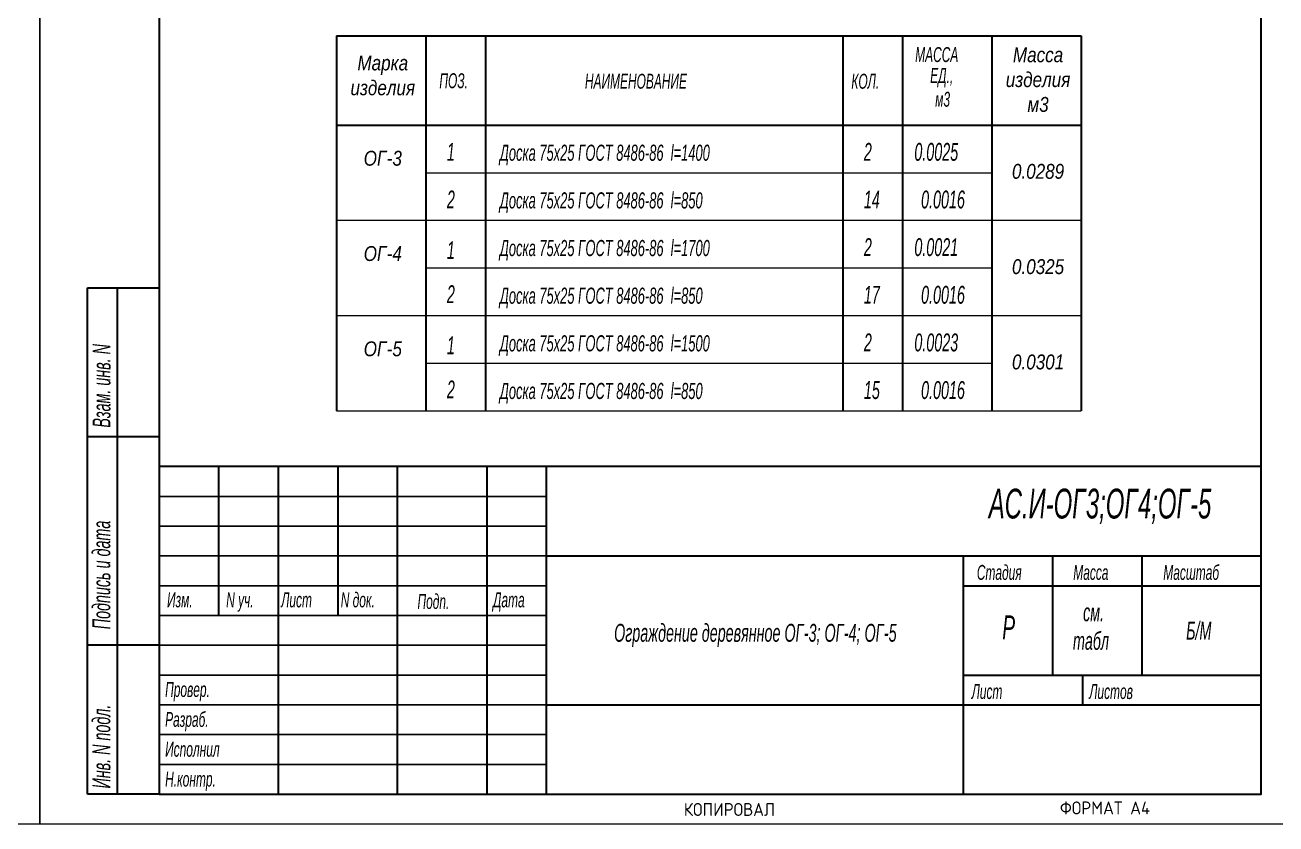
# Model space of a CAD drawing. Header units: millimetres. Extents: x 1582001 to 3303937, y 226471 to 491235.
# Drawn here: x 1770632 to 1791632, y 226471 to 239887 of the extents above; entities that cross this region are included whole.
import ezdxf

# ---------------------------------------------------------------- set-up
doc = ezdxf.new("R2010")
doc.units = ezdxf.units.MM
doc.layers.add('format', color=7, linetype='Continuous')
doc.layers.add('Формуляр', color=138, linetype='Continuous')
for name, color, linetype, lineweight in [('таблица', 7, 'Continuous', 30), ('Текст', 202, 'Continuous', 15), ('Текст-пояснений', 135, 'Continuous', 15)]:
    doc.layers.add(name, color=color, linetype=linetype, lineweight=lineweight)
doc.styles.add('C', font='complex', dxfattribs={"width": 0.9})
doc.styles.add('STYLE1', font='ARIALNI.TTF', dxfattribs={"height": 300})

msp = doc.modelspace()

# ---------------------------------------------------------------- linework, layer by layer
at = {"layer": 'format', "lineweight": 30}
for p, q in [((1771682.4, 226971.3), (1771682.4, 235471.3)), ((1771682.4, 235471.3), (1772882.4, 235471.3)), ((1772182.4, 226971.3), (1772182.4, 235471.3)), ((1772882.4, 232971.3), (1771682.4, 232971.3)), ((1791382.4, 232471.3), (1772882.4, 232471.3)), ((1772882.4, 232471.3), (1772882.4, 226971.3)), ((1773882.4, 232471.3), (1773882.4, 229971.3)), ((1774882.4, 232471.3), (1774882.4, 226971.3)), ((1775882.4, 232471.3), (1775882.4, 229971.3)), ((1776882.4, 232471.3), (1776882.4, 226971.3)), ((1778382.4, 232471.3), (1778382.4, 226971.3)), ((1779382.4, 232471.3), (1779382.4, 226971.3)), ((1779382.4, 230971.3), (1791382.4, 230971.3)), ((1786382.4, 230971.3), (1786382.4, 226971.3)), ((1787882.4, 230971.3), (1787882.4, 228971.3)), ((1789382.4, 230971.3), (1789382.4, 228971.3)), ((1786382.4, 230471.3), (1791382.4, 230471.3)), ((1772882.4, 229471.3), (1771682.4, 229471.3)), ((1786382.4, 228971.3), (1791382.4, 228971.3)), ((1788382.4, 228971.3), (1788382.4, 228471.3)), ((1779382.4, 228471.3), (1791382.4, 228471.3)), ((1772882.4, 226971.3), (1771682.4, 226971.3))]:
    msp.add_line(p, q, dxfattribs=at)
at = {"layer": 'format'}
for p, q in [((1772882.4, 231971.3), (1779382.4, 231971.3)), ((1772882.4, 231471.3), (1779382.4, 231471.3)), ((1772882.4, 230971.3), (1779382.4, 230971.3)), ((1772882.4, 230471.3), (1779382.4, 230471.3)), ((1772882.4, 229971.3), (1779382.4, 229971.3)), ((1772882.4, 229471.3), (1779382.4, 229471.3)), ((1772882.4, 228971.3), (1779382.4, 228971.3)), ((1772882.4, 228471.3), (1779382.4, 228471.3)), ((1772882.4, 227971.3), (1779382.4, 227971.3)), ((1772882.4, 227471.3), (1779382.4, 227471.3))]:
    msp.add_line(p, q, dxfattribs=at)
at = {"layer": 'format', "linetype": 'Continuous', "lineweight": 30}
msp.add_lwpolyline([(1772882.4, 226971.3), (1791382.4, 226971.3), (1791382.4, 255671.3), (1772882.4, 255671.3)], close=True, dxfattribs=at)
at = {"layer": 'таблица', "ltscale": 500}
for p, q in [((1775863, 239707.4), (1788363, 239707.4)), ((1775863, 239707.4), (1775863, 233407.4)), ((1777363, 239707.4), (1777363, 233407.4)), ((1778363, 239707.4), (1778363, 233407.4)), ((1784363, 239707.4), (1784363, 233407.4)), ((1785363, 239707.4), (1785363, 233407.4)), ((1786863, 239707.4), (1786863, 235007.4)), ((1786863, 239707.4), (1786863, 233407.4)), ((1788363, 239707.4), (1788363, 233407.4)), ((1775863, 238207.4), (1788363, 238207.4))]:
    msp.add_line(p, q, dxfattribs=at)
at = {"layer": 'таблица', "lineweight": 18, "ltscale": 500}
for p, q in [((1777363, 237407.4), (1786863, 237407.4)), ((1775863, 236607.4), (1788363, 236607.4)), ((1777363, 235807.4), (1786863, 235807.4)), ((1775863, 235007.4), (1788363, 235007.4)), ((1775863, 235007.4), (1788363, 235007.4)), ((1777363, 234207.4), (1786863, 234207.4)), ((1775863, 233407.4), (1788363, 233407.4))]:
    msp.add_line(p, q, dxfattribs=at)
at = {"layer": 'Текст-пояснений', "color": 0, "linetype": 'ByBlock'}
for points in [[(1749882.4, 226471.3), (1770882.4, 226471.3), (1770882.4, 256171.3), (1749882.4, 256171.3)], [(1770882.4, 226471.3), (1791882.4, 226471.3), (1791882.4, 256171.3), (1770882.4, 256171.3)]]:
    msp.add_lwpolyline(points, close=True, dxfattribs=at)

# ---------------------------------------------------------------- texts
at = {"layer": 'format', "color": 7, "style": 'C', "width": 0.9}
for s, p in [('КОПИРОВАЛ', (1781691.6, 226606.7)), ('ФОРМАТ A4', (1788005.5, 226633))]:
    msp.add_text(s, height=216, dxfattribs=at).set_placement(p)
at = {"layer": 'Текст', "style": 'STYLE1', "width": 0.7}
for s, height, p in [('МАССА', 250, (1785576.2, 239265.7)), ('ПОЗ.', 250, (1777588.2, 238826.5)), ('НАИМЕНОВАНИЕ', 250, (1780031.7, 238818.1)), ('КОЛ.', 250, (1784504.3, 238818.1)), ('ЕД.,', 250, (1785827.9, 238915.7)), ('м3', 250, (1785911.7, 238515.7)), ('1', 300, (1777714.5, 237607.4)), ('Доска 75х25 ГОСТ 8486-86  l=1400', 270, (1778602.5, 237607.4)), ('2', 300, (1784714.5, 237607.4)), ('0.0025', 300, (1785561.6, 237607.4)), ('2', 300, (1777714.5, 236807.4)), ('Доска 75х25 ГОСТ 8486-86  l=850', 270, (1778602.5, 236807.4)), ('14', 300, (1784714.5, 236807.4)), ('0.0016', 300, (1785674.6, 236807.4)), ('1', 300, (1777714.5, 235957.4)), ('Доска 75х25 ГОСТ 8486-86  l=1700', 270, (1778602.5, 236007.4)), ('2', 300, (1784714.5, 236007.4)), ('0.0021', 300, (1785561.6, 236007.4)), ('2', 300, (1777714.5, 235217.4)), ('Доска 75х25 ГОСТ 8486-86  l=850', 270, (1778602.5, 235207.4)), ('17', 300, (1784714.5, 235207.4)), ('0.0016', 300, (1785674.6, 235207.4)), ('1', 300, (1777714.5, 234357.4)), ('Доска 75х25 ГОСТ 8486-86  l=1500', 270, (1778602.5, 234407.4)), ('2', 300, (1784714.5, 234407.4)), ('0.0023', 300, (1785561.6, 234407.4)), ('2', 300, (1777714.5, 233617.4)), ('Доска 75х25 ГОСТ 8486-86  l=850', 270, (1778602.5, 233607.4)), ('15', 300, (1784714.5, 233607.4)), ('0.0016', 300, (1785674.6, 233607.4))]:
    msp.add_text(s, height=height, dxfattribs=at).set_placement(p)
at = {"layer": 'Текст', "char_height": 250, "width": 1169.249, "attachment_point": 2, "style": 'STYLE1'}
for s, insert in [('Масса\\Pизделия\\Pм3', (1787638.3, 239511.9)), ('Марка\\Pизделия', (1776638.3, 239374.9)), ('ОГ-3', (1776638.3, 237774.9)), ('0.0289', (1787638.3, 237554.9)), ('ОГ-4', (1776638.3, 236174.9)), ('0.0325', (1787638.3, 235954.9)), ('ОГ-5', (1776638.3, 234574.9)), ('0.0301', (1787638.3, 234354.9))]:
    msp.add_mtext(s, dxfattribs=dict(at, insert=insert))
at = {"layer": 'Формуляр', "linetype": 'Continuous', "style": 'STYLE1', "width": 0.7}
for s, p in [('Взам. инв. N', (1772066.3, 233126.7)), ('Подпись и дата', (1772063.5, 229741.1)), ('Инв. N подл.', (1772063.5, 227067.7))]:
    msp.add_text(s, height=300, rotation=90, dxfattribs=at).set_placement(p)
at = {"layer": 'Формуляр', "style": 'STYLE1', "width": 0.7}
for s, height, p in [('АС.И-ОГ3;ОГ4;ОГ-5', 500, (1786811.1, 231601.2)), ('Стадия', 250, (1786610.7, 230570.5)), ('Масса', 250, (1788229.6, 230570.5)), ('Масштаб', 250, (1789740.7, 230570.5)), ('N док.', 250, (1775932.5, 230109.3)), ('Изм.', 250, (1773016.5, 230109.3)), ('N уч.', 250, (1774009.5, 230109.3)), ('Лист', 250, (1774933, 230109.3)), ('Подп.', 250, (1777220.9, 230082.4)), ('Дата', 250, (1778489, 230109.3)), ('Р', 400, (1787038.4, 229573.1)), ('см.', 300, (1788394.2, 229875.5)), ('Ограждение деревянное ОГ-3; ОГ-4; ОГ-5', 300, (1780521.2, 229531.6)), ('Б/М', 300, (1790124.5, 229566.7)), ('табл', 300, (1788224.2, 229396.8)), ('Провер.', 250, (1772984.7, 228604.4)), ('Лист', 250, (1786523.6, 228570.5)), ('Листов', 250, (1788498.2, 228570.5)), ('Разраб.', 250, (1772984.7, 228102.7)), ('Исполнил', 250, (1772984.7, 227601.1)), ('Н.контр.', 250, (1772984.7, 227099.4))]:
    msp.add_text(s, height=height, dxfattribs=at).set_placement(p)

doc.saveas('drawing.dxf')
